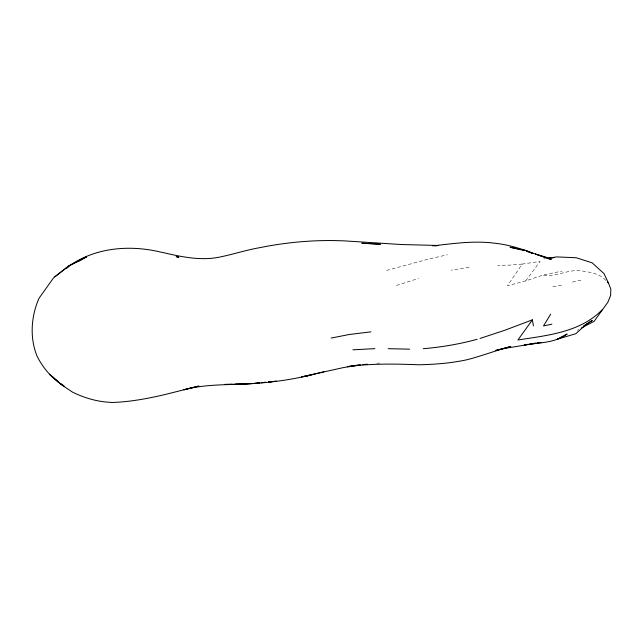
<?xml version="1.0" encoding="UTF-8"?>
<svg xmlns="http://www.w3.org/2000/svg" width="643" height="643" viewBox="0 0 643 643"><rect width="100%" height="100%" fill="white"/><g stroke="black" fill="none" stroke-linecap="round" stroke-linejoin="round"><path stroke-width="0.48" stroke-dasharray="3.21 2.41" d="M525.685 280.927L540.088 261.428L522.188 264.072L507.496 285.765L525.685 280.927L541.993 275.413M577.334 330.406L578.596 329.457M396.498 285.436L418.48 278.483M386.676 270.422L429.395 258.856L447.48 254.773M572.407 282.108L580.95 280.107M544.042 274.81L562.095 271.073M469.101 267.343L451.169 270.173M552.9 286.633L563.798 285.002M376.846 363.303L379.716 363.022M543.616 275.469L544.155 275.421C556.581 276.442 567.56 269.875 579.713 270.566C588.98 272.182 600.023 273.026 606.325 281.055M522.188 264.072L509.417 265.141L497.553 265.342M543.857 258.88L545.585 258.799"/><path stroke-width="0.96" d="M550.697 314.13L543.504 325.945L551.895 324.176M548.776 258.124L556.629 256.911L576.232 257.747L592.147 262.834L603.962 273.54L608.551 283.233L610.85 289.149L610.617 295.475L607.908 302.218L594.028 321.387L581.168 328.115M533.433 325.921L532.388 319.852L517.896 339.986C547.394 335.405 580.669 332.278 602.531 309.404M68.126 266.877L65.843 268.67L70.706 264.948L81.629 259.491L69.227 265.607L54.856 276.787L53.281 278.234L38.901 298.432C31.137 316.525 29.594 337.462 36.932 355.876C43.065 368.294 52.453 379.089 64.356 386.226M69.653 265.68C96.273 247.137 130.593 244.718 161.465 252.265L162.96 252.538C181.004 256.726 199.66 260.777 218.218 257.377C232.236 254.644 245.875 250.055 259.973 247.627C287.823 242.009 316.356 239.574 344.752 240.908L401.192 244.517L438.526 245.497L435.086 245.915M54.856 276.787L69.227 265.607M583.466 325.985L592.243 320.447L586.078 324.45L575.831 333.709L556.492 339.448M557.979 338.805L563.131 336.032M563.935 335.63L567.158 334.03C554.7 343.201 538.778 342.615 524.206 344.986L527.975 344.343M532.388 319.852L504.819 330.253L480.024 338.459M232.227 384.201L224.833 384.434C252.916 384.385 281.079 382.022 308.455 375.56L323.831 371.807M306.172 376.171L313.061 374.427M198.872 386.017L183.89 389.779C206.805 383.606 230.684 385.205 254.17 383.477L259.386 382.939M198.189 386.21L164.447 394.673C147.143 398.708 129.581 401.955 111.778 402.494L110.331 402.333C97.109 401.698 84.337 397.969 72.506 392.134L61.294 384.659L52.726 376.999L58.513 381.846M477.162 339.287C459.528 344.126 441.468 347.156 423.263 348.715M308.238 375.625L301.639 376.846L343.692 367.531L360.707 364.902M495.777 350.379L510.727 346.545C496.163 350.443 482.202 355.748 467.63 359.598C451.523 363.182 435.038 364.428 418.569 364.782C394.842 363.817 370.931 363.472 347.333 366.647L359.22 364.919M495.874 350.403L504.626 348.418L541.43 342.446M331.177 338.073L349.205 334.505L370.923 331.852M529.864 344.029L531.745 343.708M533.634 343.386L535.523 343.065M537.403 342.743L539.292 342.422M273.404 381.428L276.217 381.018M432.691 245.907C453.532 243.544 474.606 240.402 495.6 243.343L495.89 243.351C509.513 244.87 522.494 249.195 535.281 254.001L548.415 257.891L554.571 257.505L550.078 258.156M261.38 382.73L265.366 382.312M268.356 381.998L272.343 381.588M259.748 382.858L253.897 383.413M261.685 382.665L265.551 382.272M268.452 381.974L272.319 381.58M367.507 364.227L362.805 364.581M352.903 349.808L374.877 348.651M250.955 383.541L235 384.112M409.631 349.165L388.155 348.683M375.962 243.858L380.399 244.284L361.824 243.247L376.959 243.89M524.174 250.473L510.012 247.242L526.054 250.529L533.007 253.543L526.826 251.397M60.699 383.59L62.893 385.173M49.318 374.178L53.088 377.481M607.434 282.148L608.551 283.233M86.041 257.128L78.542 261.058L86.556 256.919L86.041 257.128M178.079 257.023L176.19 256.629L178.883 257.24L178.079 257.023M551.099 259.467L535.458 254.065L551.099 259.467"/></g></svg>
